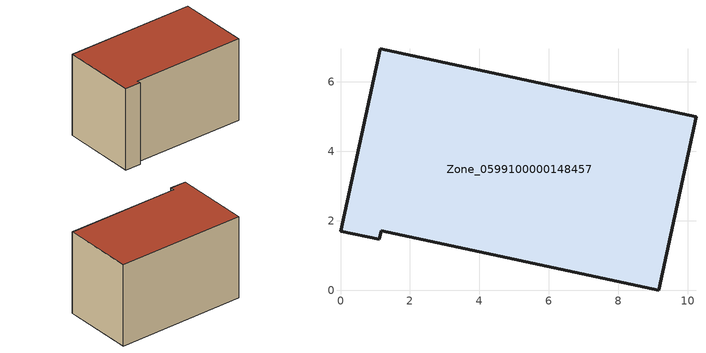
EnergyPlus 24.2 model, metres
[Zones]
Zone_0599100000148457
 floor ground (C_G): 0,1.7 1.14,6.95 10.24,4.99 9.17,0 1.17,1.71 1.12,1.46 z0
 wall outside (C_F): 1.14,6.95 0,1.7 1.12,1.46 1.17,1.71 9.17,0 10.24,4.99 1.14,6.95 z0:5.98
 roof outside (C_R): 10.24,4.99 1.14,6.95 0,1.7 1.12,1.46 1.17,1.71 9.17,0 z5.98
[BUILDING]
Pand.0599100000148457: North Axis=0; Terrain=City; Loads Convergence Tolerance Value=0.04; Temperature Convergence Tolerance Value=0.4; Solar Distribution=FullExterior; Maximum Number of Warmup Days=25; Minimum Number of Warmup Days=1
[Site:Location]
Rotterdam.The.Hague.AP_ZH_NLD Design_Conditions: Latitude=51.96; Longitude=4.45; Time Zone=1; Elevation=-4.5
[SITE:GROUNDTEMPERATURE:BUILDINGSURFACE]
18, 18, 18, 18, 18, 18, 18, 18, 18, 18, 18, 18
[MATERIAL] Thermal Absorptance=0.9; Solar Absorptance=0.7; Visible Absorptance=0.7
Name | Roughness | Thickness | Conductivity | Density | Specific Heat
G.TI.1975-1991 | MediumSmooth | 0.15 | 0.288461 | 540 | 1210
F.TI.1975-1991 | Rough | 0.3 | 0.230769 | 1920 | 840
R.TI.1975-1991 | MediumRough | 0.2 | 0.153846 | 1500 | 1000
[CONSTRUCTION]
C_G: G.TI.1975-1991
C_F: F.TI.1975-1991
C_R: R.TI.1975-1991
[ZONE]
Zone_0599100000148457: Type=1; Multiplier=1; Ceiling Height=Autocalculate; Volume=Autocalculate; Floor Area=autocalculate; Part of Total Floor Area=Yes
[ZONEINFILTRATION:DESIGNFLOWRATE]
Infil_Zone_0599100000148457: Zone or ZoneList or Space or SpaceList=Zone_0599100000148457; Schedule=AlwaysOn; Design Flow Rate Calculation Method=Flow/Area; Flow Rate per Floor Area=0.003; Constant Term Coefficient=1; Temperature Term Coefficient=0; Velocity Term Coefficient=0; Velocity Squared Term Coefficient=0
[HVACTEMPLATE:ZONE:IDEALLOADSAIRSYSTEM]
Zone_0599100000148457: Maximum Heating Supply Air Temperature=50; Minimum Cooling Supply Air Temperature=13; Maximum Heating Supply Air Humidity Ratio=0.0156; Minimum Cooling Supply Air Humidity Ratio=0.0077; Heating Limit=NoLimit; Cooling Limit=NoLimit; Dehumidification Control Type=ConstantSensibleHeatRatio; Cooling Sensible Heat Ratio=0.7; Dehumidification Setpoint=60; Humidification Control Type=None; Humidification Setpoint=30; Outdoor Air Method=None; Outdoor Air Flow Rate per Person=0.00944; Outdoor Air Flow Rate per Zone Floor Area=0; Outdoor Air Flow Rate per Zone=0; Demand Controlled Ventilation Type=None; Outdoor Air Economizer Type=NoEconomizer; Heat Recovery Type=None; Sensible Heat Recovery Effectiveness=0.7; Latent Heat Recovery Effectiveness=0.65
[ZONECONTROL:THERMOSTAT]
ThermostatControl_Zone_0599100000148457: Zone or ZoneList=Zone_0599100000148457; Control Type Schedule=DualSetpointControlType; Control 1=Thermostat_Zone_0599100000148457; Temperature Difference Between Cutout And Setpoint=0
[THERMOSTATSETPOINT:DUALSETPOINT]
Thermostat_Zone_0599100000148457: Heating Setpoint Temperature Schedule=HeatingSetpoint_Zone_0599100000148457; Cooling Setpoint Temperature Schedule=CoolingSetpoint_Zone_0599100000148457
[SCHEDULE:COMPACT]
HeatingSetpoint_Zone_0599100000148457: Through: 12/31, For: AllDays, Until: 24:00, 21
CoolingSetpoint_Zone_0599100000148457: Through: 12/31, For: AllDays, Until: 24:00, 24
DualSetpointControlType: Through: 12/31, For: AllDays, Until: 24:00, 4
AlwaysOn: Through: 12/31, For: AllDays, Until: 24:00, 1
